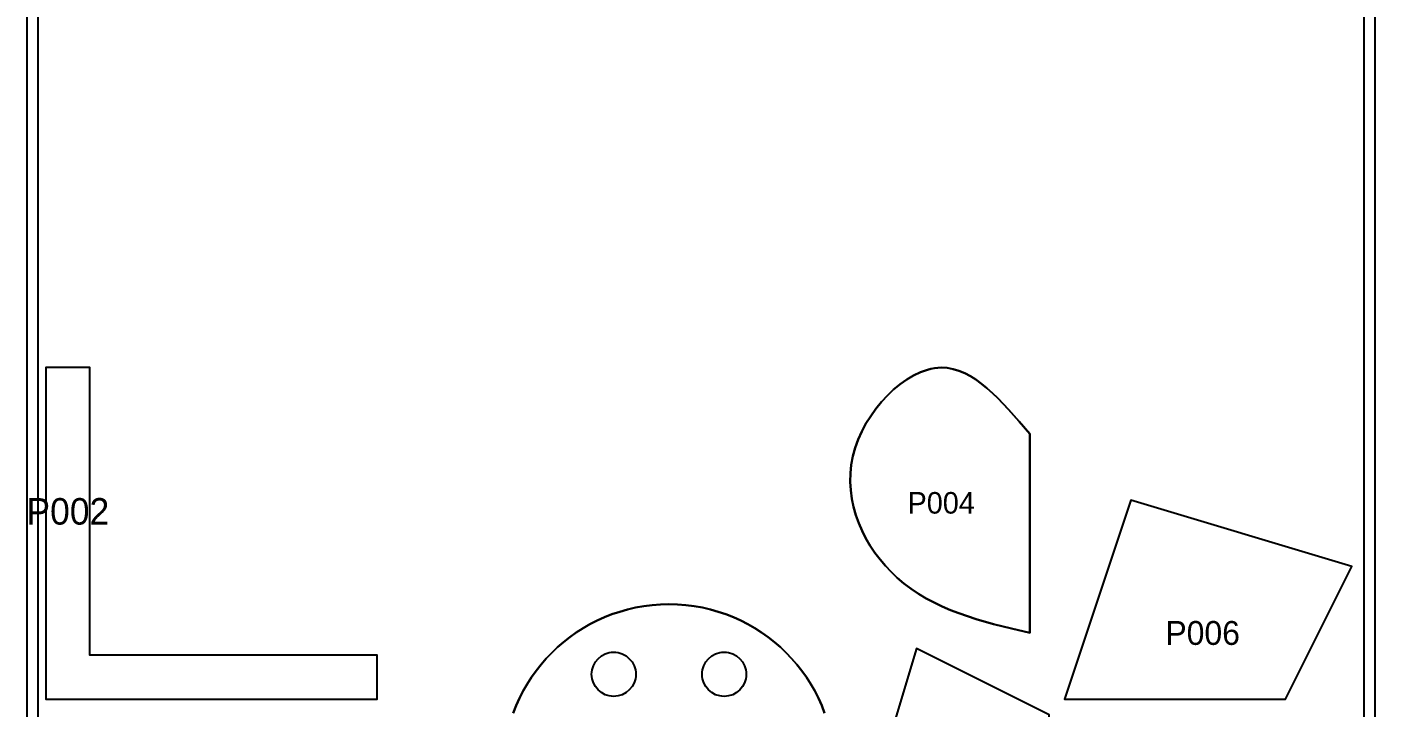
# Model space of a CAD drawing. Header units: millimetres. Extents: x 0 to 1220, y 0 to 2506.
# Drawn here: x 0 to 1220, y 638 to 1253 of the extents above; entities that cross this region are included whole.
import ezdxf
from ezdxf.enums import TextEntityAlignment as Align

# ---------------------------------------------------------------- set-up
doc = ezdxf.new("R2010")
doc.units = ezdxf.units.MM
for name, color, linetype in [('CNC_BOUNDARY', 1, 'Continuous'), ('CUT', 7, 'Continuous'), ('ETCH', 2, 'Continuous'), ('OFFCUT', 4, 'Continuous')]:
    doc.layers.add(name, color=color, linetype=linetype)

msp = doc.modelspace()

# ---------------------------------------------------------------- linework, layer by layer
at = {"layer": 'CNC_BOUNDARY'}
msp.add_lwpolyline([(0, 0), (1220, 0), (1220, 2440), (0, 2440)], close=True, dxfattribs=at)
at = {"layer": 'CUT'}
for points in [[(17, 645), (317, 645), (317, 685), (57, 685), (57, 945), (17, 945), (17, 645)], [(907.4525, 705), (891.0905, 708.8923), (874.8582, 713.0091), (858.8854, 717.575), (851.0368, 720.0965), (843.3017, 722.8145), (835.6963, 725.7571), (828.2368, 728.9523), (820.9395, 732.4281), (813.8205, 736.2127), (806.8961, 740.3341), (800.1825, 744.8205), (793.6959, 749.6997), (787.4525, 755), (782.0559, 760.1482), (776.9007, 765.6369), (772.0178, 771.4424), (767.4383, 777.5411), (763.1934, 783.9094), (759.3139, 790.5236), (755.831, 797.3603), (752.7758, 804.3957), (750.1792, 811.6062), (748.0722, 818.9683), (746.486, 826.4582), (745.4516, 834.0524), (745, 841.7274), (745.1623, 849.4593), (745.9694, 857.2248), (747.4525, 865), (749.5451, 872.4968), (752.2499, 879.9243), (755.5191, 887.2259), (759.3043, 894.3452), (763.5574, 901.2257), (768.2303, 907.811), (773.2749, 914.0445), (778.6428, 919.8699), (784.2861, 925.2305), (790.1565, 930.07), (796.206, 934.3319), (802.3862, 937.9596), (808.6492, 940.8968), (814.9466, 943.0869), (818.0933, 943.8841), (821.2305, 944.4734), (824.3522, 944.8478), (827.4525, 945), (832.8686, 944.7182), (838.2041, 943.765), (843.4644, 942.1854), (848.655, 940.0241), (853.7812, 937.3257), (858.8483, 934.1351), (863.8617, 930.497), (868.8268, 926.4561), (873.7489, 922.0572), (878.6335, 917.3451), (883.4859, 912.3644), (888.3114, 907.1601), (897.9035, 896.259), (907.4525, 885), (907.4525, 705)], [(939, 645), (1139, 645), (1199, 765), (999, 825), (939, 645)], [(551, 667.6025), (550.8967, 665.5577), (550.5937, 663.5718), (549.4283, 659.8176), (547.5843, 656.4204), (545.1421, 653.4604), (542.1822, 651.0182), (538.7849, 649.1742), (535.0307, 648.0089), (533.0449, 647.7058), (531, 647.6025), (528.9551, 647.7058), (526.9693, 648.0089), (523.2151, 649.1742), (519.8178, 651.0182), (516.8579, 653.4604), (514.4157, 656.4204), (512.5717, 659.8176), (511.4063, 663.5718), (511.1033, 665.5577), (511, 667.6025), (511.1033, 669.6474), (511.4063, 671.6332), (512.5717, 675.3874), (514.4157, 678.7847), (516.8579, 681.7447), (519.8178, 684.1869), (523.2151, 686.0308), (526.9693, 687.1962), (528.9551, 687.4993), (531, 687.6025), (533.0449, 687.4993), (535.0307, 687.1962), (538.7849, 686.0308), (542.1822, 684.1869), (545.1421, 681.7447), (547.5843, 678.7847), (549.4283, 675.3874), (550.5937, 671.6332), (550.8967, 669.6474), (551, 667.6025)], [(651, 667.6025), (650.8967, 665.5577), (650.5937, 663.5718), (649.4283, 659.8176), (647.5843, 656.4204), (645.1421, 653.4604), (642.1822, 651.0182), (638.7849, 649.1742), (635.0307, 648.0089), (633.0449, 647.7058), (631, 647.6025), (628.9551, 647.7058), (626.9693, 648.0089), (623.2151, 649.1742), (619.8178, 651.0182), (616.8579, 653.4604), (614.4157, 656.4204), (612.5717, 659.8176), (611.4063, 663.5718), (611.1033, 665.5577), (611, 667.6025), (611.1033, 669.6474), (611.4063, 671.6332), (612.5717, 675.3874), (614.4157, 678.7847), (616.8579, 681.7447), (619.8178, 684.1869), (623.2151, 686.0308), (626.9693, 687.1962), (628.9551, 687.4993), (631, 687.6025), (633.0449, 687.4993), (635.0307, 687.1962), (638.7849, 686.0308), (642.1822, 684.1869), (645.1421, 681.7447), (647.5843, 678.7847), (649.4283, 675.3874), (650.5937, 671.6332), (650.8967, 669.6474), (651, 667.6025)], [(925, 431), (925, 631), (805, 691), (745, 491), (925, 431)]]:
    msp.add_lwpolyline(points, close=True, dxfattribs=at)
msp.add_lwpolyline([(440.102, 632.575), (442.7877, 639.3868), (445.7916, 646.0312), (449.1042, 652.4989), (452.716, 658.7805), (456.6176, 664.8664), (460.7997, 670.7474), (465.2527, 676.4139), (469.9673, 681.8566), (474.934, 687.066), (480.1434, 692.0327), (485.5861, 696.7473), (491.2526, 701.2003), (497.1336, 705.3824), (503.2195, 709.284), (509.5011, 712.8958), (515.9688, 716.2084), (522.6132, 719.2123), (529.425, 721.898), (536.3946, 724.2563), (543.5127, 726.2776), (550.7698, 727.9525), (558.1565, 729.2717), (565.6634, 730.2256), (573.281, 730.8048), (581, 731), (588.719, 730.8048), (596.3366, 730.2256), (603.8435, 729.2717), (611.2302, 727.9525), (618.4873, 726.2776), (625.6054, 724.2563), (632.575, 721.898), (639.3868, 719.2123), (646.0312, 716.2084), (652.4989, 712.8958), (658.7805, 709.284), (664.8664, 705.3824), (670.7474, 701.2003), (676.4139, 696.7473), (681.8566, 692.0327), (687.066, 687.066), (692.0327, 681.8566), (696.7473, 676.4139), (701.2003, 670.7474), (705.3824, 664.8664), (709.284, 658.7805), (712.8958, 652.4989), (716.2084, 646.0312), (719.2123, 639.3868), (721.898, 632.575)], dxfattribs=at)
at = {"layer": 'OFFCUT'}
for points in [[(10, 10), (10, 2430), (1210, 2430), (1210, 10), (10, 10)], [(57, 685), (57, 945), (17, 945), (17, 645), (317, 645), (317, 685), (57, 685)], [(57, 685), (57, 945), (17, 945), (17, 645), (317, 645), (317, 685), (57, 685)], [(858.8854, 717.575), (874.8582, 713.0091), (891.0905, 708.8923), (907.4525, 705), (907.4525, 885), (897.9035, 896.259), (888.3114, 907.1601), (883.4859, 912.3644), (878.6335, 917.3451), (873.7489, 922.0572), (868.8268, 926.4561), (863.8617, 930.497), (858.8483, 934.1351), (853.7812, 937.3257), (848.655, 940.0241), (843.4644, 942.1854), (838.2041, 943.765), (832.8686, 944.7182), (827.4525, 945), (824.3522, 944.8478), (821.2305, 944.4734), (818.0933, 943.8841), (814.9466, 943.0869), (808.6492, 940.8968), (802.3862, 937.9596), (796.206, 934.3319), (790.1565, 930.07), (784.2861, 925.2305), (778.6428, 919.8699), (773.2749, 914.0445), (768.2303, 907.811), (763.5574, 901.2257), (759.3043, 894.3452), (755.5191, 887.2259), (752.2499, 879.9243), (749.5451, 872.4968), (747.4525, 865), (745.9694, 857.2248), (745.1623, 849.4593), (745, 841.7274), (745.4516, 834.0524), (746.486, 826.4582), (748.0722, 818.9683), (750.1792, 811.6062), (752.7758, 804.3957), (755.831, 797.3603), (759.3139, 790.5236), (763.1934, 783.9094), (767.4383, 777.5411), (772.0178, 771.4424), (776.9007, 765.6369), (782.0559, 760.1482), (787.4525, 755), (793.6959, 749.6997), (800.1825, 744.8205), (806.8961, 740.3341), (813.8205, 736.2127), (820.9395, 732.4281), (828.2368, 728.9523), (835.6963, 725.7571), (843.3017, 722.8145), (851.0368, 720.0965), (858.8854, 717.575)], [(858.8854, 717.575), (874.8582, 713.0091), (891.0905, 708.8923), (907.4525, 705), (907.4525, 885), (897.9035, 896.259), (888.3114, 907.1601), (883.4859, 912.3644), (878.6335, 917.3451), (873.7489, 922.0572), (868.8268, 926.4561), (863.8617, 930.497), (858.8483, 934.1351), (853.7812, 937.3257), (848.655, 940.0241), (843.4644, 942.1854), (838.2041, 943.765), (832.8686, 944.7182), (827.4525, 945), (824.3522, 944.8478), (821.2305, 944.4734), (818.0933, 943.8841), (814.9466, 943.0869), (808.6492, 940.8968), (802.3862, 937.9596), (796.206, 934.3319), (790.1565, 930.07), (784.2861, 925.2305), (778.6428, 919.8699), (773.2749, 914.0445), (768.2303, 907.811), (763.5574, 901.2257), (759.3043, 894.3452), (755.5191, 887.2259), (752.2499, 879.9243), (749.5451, 872.4968), (747.4525, 865), (745.9694, 857.2248), (745.1623, 849.4593), (745, 841.7274), (745.4516, 834.0524), (746.486, 826.4582), (748.0722, 818.9683), (750.1792, 811.6062), (752.7758, 804.3957), (755.831, 797.3603), (759.3139, 790.5236), (763.1934, 783.9094), (767.4383, 777.5411), (772.0178, 771.4424), (776.9007, 765.6369), (782.0559, 760.1482), (787.4525, 755), (793.6959, 749.6997), (800.1825, 744.8205), (806.8961, 740.3341), (813.8205, 736.2127), (820.9395, 732.4281), (828.2368, 728.9523), (835.6963, 725.7571), (843.3017, 722.8145), (851.0368, 720.0965), (858.8854, 717.575)], [(1199, 765), (999, 825), (939, 645), (1139, 645), (1199, 765)], [(1199, 765), (999, 825), (939, 645), (1139, 645), (1199, 765)], [(805, 691), (745, 491), (925, 431), (925, 631), (805, 691)], [(805, 691), (745, 491), (925, 431), (925, 631), (805, 691)]]:
    msp.add_lwpolyline(points, close=True, dxfattribs=at)
msp.add_lwpolyline([(721.898, 632.575), (719.2123, 639.3868), (716.2084, 646.0312), (712.8958, 652.4989), (709.284, 658.7805), (705.3824, 664.8664), (701.2003, 670.7474), (696.7473, 676.4139), (692.0327, 681.8566), (687.066, 687.066), (681.8566, 692.0327), (676.4139, 696.7473), (670.7474, 701.2003), (664.8664, 705.3824), (658.7805, 709.284), (652.4989, 712.8958), (646.0312, 716.2084), (639.3868, 719.2123), (632.575, 721.898), (625.6054, 724.2563), (618.4873, 726.2776), (611.2302, 727.9525), (603.8435, 729.2717), (596.3366, 730.2256), (588.719, 730.8048), (581, 731), (573.281, 730.8048), (565.6634, 730.2256), (558.1565, 729.2717), (550.7698, 727.9525), (543.5127, 726.2776), (536.3946, 724.2563), (529.425, 721.898), (522.6132, 719.2123), (515.9688, 716.2084), (509.5011, 712.8958), (503.2195, 709.284), (497.1336, 705.3824), (491.2526, 701.2003), (485.5861, 696.7473), (480.1434, 692.0327), (474.934, 687.066), (469.9673, 681.8566), (465.2527, 676.4139), (460.7997, 670.7474), (456.6176, 664.8664), (452.716, 658.7805), (449.1042, 652.4989), (445.7916, 646.0312), (442.7877, 639.3868), (440.102, 632.575)], dxfattribs=at)
msp.add_lwpolyline([(721.898, 632.575), (719.2123, 639.3868), (716.2084, 646.0312), (712.8958, 652.4989), (709.284, 658.7805), (705.3824, 664.8664), (701.2003, 670.7474), (696.7473, 676.4139), (692.0327, 681.8566), (687.066, 687.066), (681.8566, 692.0327), (676.4139, 696.7473), (670.7474, 701.2003), (664.8664, 705.3824), (658.7805, 709.284), (652.4989, 712.8958), (646.0312, 716.2084), (639.3868, 719.2123), (632.575, 721.898), (625.6054, 724.2563), (618.4873, 726.2776), (611.2302, 727.9525), (603.8435, 729.2717), (596.3366, 730.2256), (588.719, 730.8048), (581, 731), (573.281, 730.8048), (565.6634, 730.2256), (558.1565, 729.2717), (550.7698, 727.9525), (543.5127, 726.2776), (536.3946, 724.2563), (529.425, 721.898), (522.6132, 719.2123), (515.9688, 716.2084), (509.5011, 712.8958), (503.2195, 709.284), (497.1336, 705.3824), (491.2526, 701.2003), (485.5861, 696.7473), (480.1434, 692.0327), (474.934, 687.066), (469.9673, 681.8566), (465.2527, 676.4139), (460.7997, 670.7474), (456.6176, 664.8664), (452.716, 658.7805), (449.1042, 652.4989), (445.7916, 646.0312), (442.7877, 639.3868), (440.102, 632.575)], dxfattribs=at)

# ---------------------------------------------------------------- texts
at = {"layer": 'ETCH'}
for s, height, p in [('P004', 19.49431, (827.3658, 822.7132)), ('P002', 24, (37, 815)), ('P006', 21.6, (1064, 705))]:
    msp.add_text(s, height=height, dxfattribs=at).set_placement(p, align=Align.MIDDLE_CENTER)

doc.saveas('drawing.dxf')
